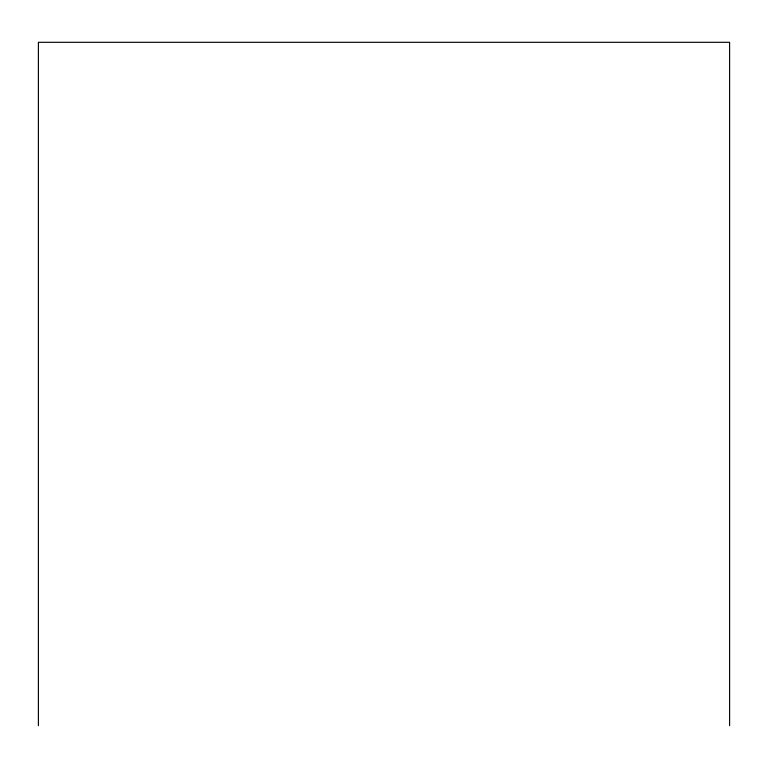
<?xml version="1.0" encoding="UTF-8"?>
<svg xmlns="http://www.w3.org/2000/svg" width="768" height="768" viewBox="0 0 768 768"><rect width="100%" height="100%" fill="white"/><g stroke="black" fill="none" stroke-linecap="round" stroke-linejoin="round"><path stroke-width="1.15" d="M729.6 725.693L729.6 42.307L38.4 42.307L38.4 725.693"/></g></svg>
